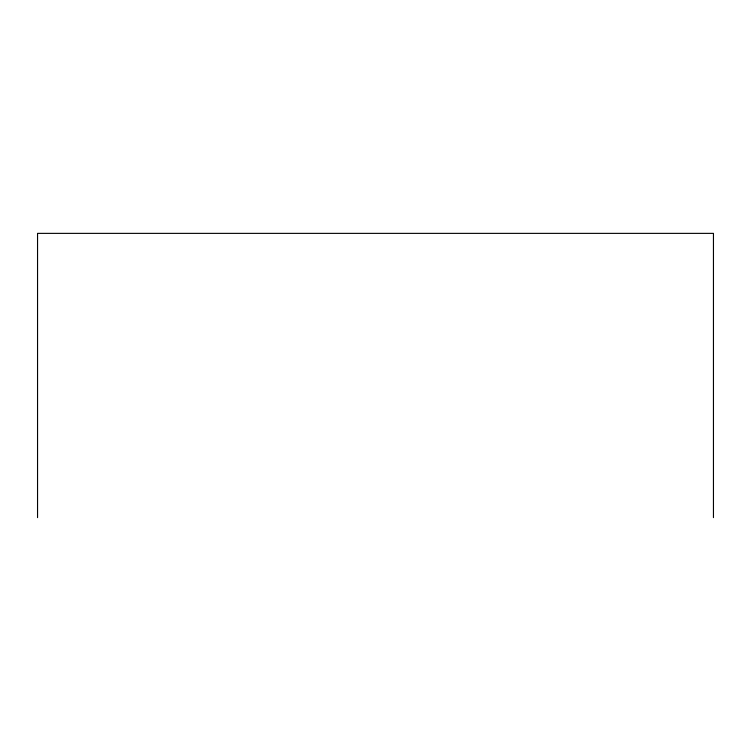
<?xml version="1.0" encoding="UTF-8"?>
<svg xmlns="http://www.w3.org/2000/svg" width="751" height="751" viewBox="0 0 751 751"><rect width="100%" height="100%" fill="white"/><g stroke="black" fill="none" stroke-linecap="round" stroke-linejoin="round"><path stroke-width="1.13" d="M713.45 517.627L713.45 233.373L37.55 233.373L37.55 517.627"/></g></svg>
